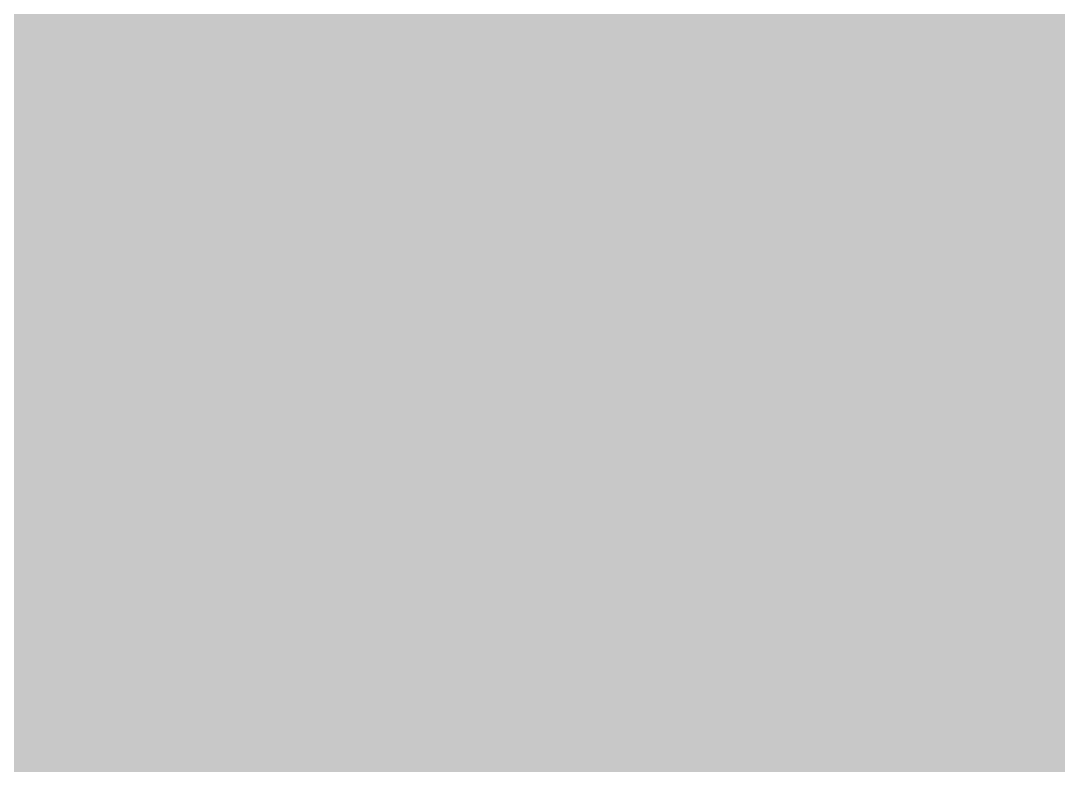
# Model space of a CAD drawing. Extents: x 0 to 756, y -25 to 420.
# Drawn here: x 340.87 to 349.5, y 306.09 to 312.28 of the extents above; entities that cross this region are included whole.
import ezdxf

# ---------------------------------------------------------------- set-up
doc = ezdxf.new("R2010")
doc.units = 0
doc.layers.get('0').update_dxf_attribs({"lineweight": 25})
doc.layers.add('0-Shading', color=7, linetype='Continuous', lineweight=25)

# ---------------------------------------------------------------- blocks, each defined once
blk = doc.blocks.new('Shading-A0T78ONBOY', base_point=(329.6628, 313.8124))
at = {"layer": '0-Shading', "color": 7, "true_color": 0xffffff}
for points in [[(348.0289, 310.8053), (329.6548, 310.8053), (352.7994, 312.9843)], [(329.6548, 310.8053), (352.7994, 312.9843), (329.6606, 312.9843)], [(337.5837, 306.067), (352.7394, 306.067), (329.6659, 312.9883)], [(352.7394, 306.067), (329.6659, 312.9883), (352.7394, 312.9883)], [(346.6736, 310.1862), (352.7994, 310.1862), (352.7994, 312.9843)], [(328.7189, 312.2811), (350.2913, 312.2811), (328.7197, 312.5648)], [(350.2913, 312.2811), (328.7197, 312.5648), (350.7696, 312.5648)], [(328.715, 310.787), (347.7719, 310.787), (328.7189, 312.2811)], [(347.7719, 310.787), (328.7189, 312.2811), (350.2913, 312.2811)], [(330.9775, 310.7542), (352.7994, 310.7542), (328.7242, 312.2851)], [(352.7994, 310.7542), (328.7242, 312.2851), (352.7994, 312.2851)], [(347.7719, 310.787), (348.1735, 310.787), (350.2913, 312.2811)], [(348.1735, 310.787), (352.7394, 310.787), (350.2913, 312.2811)], [(328.7105, 309.1008), (344.9286, 309.1008), (328.715, 310.787)], [(344.9286, 309.1008), (328.715, 310.787), (347.7719, 310.787)], [(346.6736, 310.1862), (348.0289, 310.8053), (329.6548, 310.8053)], [(330.6983, 310.1862), (346.6736, 310.1862), (329.6548, 310.8053)], [(333.4424, 309.0794), (352.7994, 309.0794), (330.9775, 310.7542)], [(352.7994, 309.0794), (330.9775, 310.7542), (352.7994, 310.7542)], [(344.9286, 309.1008), (345.7836, 309.1008), (347.7719, 310.787)], [(345.7836, 309.1008), (347.7719, 310.787), (348.1735, 310.787)], [(345.7836, 309.1008), (352.7394, 309.1008), (348.1735, 310.787)], [(352.7394, 309.1008), (348.1735, 310.787), (352.7394, 310.787)], [(333.7408, 308.381), (342.7216, 308.381), (330.6983, 310.1862)], [(342.7216, 308.381), (330.6983, 310.1862), (346.6736, 310.1862)], [(342.7216, 308.381), (352.7994, 308.381), (346.6736, 310.1862)], [(352.7994, 308.381), (346.6736, 310.1862), (352.7994, 310.1862)], [(328.7069, 307.7368), (342.6284, 307.7368), (328.7105, 309.1008)], [(342.6284, 307.7368), (328.7105, 309.1008), (344.9286, 309.1008)], [(335.4366, 307.7246), (352.7994, 307.7246), (333.4424, 309.0794)], [(352.7994, 307.7246), (333.4424, 309.0794), (352.7994, 309.0794)], [(342.6284, 307.7368), (343.8502, 307.7368), (344.9286, 309.1008)], [(343.8502, 307.7368), (344.9286, 309.1008), (345.7836, 309.1008)], [(343.8502, 307.7368), (352.7394, 307.7368), (345.7836, 309.1008)], [(352.7394, 307.7368), (345.7836, 309.1008), (352.7394, 309.1008)], [(335.1279, 307.558), (340.9199, 307.558), (333.7408, 308.381)], [(340.9199, 307.558), (333.7408, 308.381), (342.7216, 308.381)], [(340.9199, 307.558), (352.7994, 307.558), (342.7216, 308.381)], [(352.7994, 307.558), (342.7216, 308.381), (352.7994, 308.381)], [(328.7065, 307.5578), (342.3268, 307.5578), (328.7069, 307.7368)], [(342.3268, 307.5578), (328.7069, 307.7368), (342.6284, 307.7368)], [(335.7273, 307.5271), (352.7994, 307.5271), (335.4366, 307.7246)], [(352.7994, 307.5271), (335.4366, 307.7246), (352.7994, 307.7246)], [(342.3268, 307.5578), (343.5966, 307.5578), (342.6284, 307.7368)], [(343.5966, 307.5578), (342.6284, 307.7368), (343.8502, 307.7368)], [(343.5966, 307.5578), (352.7394, 307.5578), (343.8502, 307.7368)], [(352.7394, 307.5578), (343.8502, 307.7368), (352.7394, 307.7368)], [(340.5869, 306.526), (328.7065, 307.5578), (342.3268, 307.5578)], [(339.8265, 307.0585), (335.1279, 307.558), (340.9199, 307.558)], [(339.8265, 307.0585), (352.7994, 307.0585), (340.9199, 307.558)], [(340.5869, 306.526), (342.1341, 306.526), (342.3268, 307.5578)], [(352.7994, 307.0585), (340.9199, 307.558), (352.7994, 307.558)], [(342.1341, 306.526), (342.3268, 307.5578), (343.5966, 307.5578)], [(342.1341, 306.526), (352.7394, 306.526), (343.5966, 307.5578)], [(352.7394, 306.526), (343.5966, 307.5578), (352.7394, 307.5578)], [(337.2066, 306.5221), (352.7994, 306.5221), (335.7273, 307.5271)], [(352.7994, 306.5221), (335.7273, 307.5271), (352.7994, 307.5271)], [(339.0448, 306.7015), (352.7994, 306.7015), (339.8265, 307.0585)], [(352.7994, 306.7015), (339.8265, 307.0585), (352.7994, 307.0585)], [(337.6473, 306.0631), (352.7994, 306.0631), (339.0448, 306.7015)], [(352.7994, 306.0631), (339.0448, 306.7015), (352.7994, 306.7015)], [(337.4368, 306.3656), (352.7994, 306.3656), (337.2066, 306.5221)], [(352.7994, 306.3656), (337.2066, 306.5221), (352.7994, 306.5221)], [(340.3369, 306.3778), (341.924, 306.3778), (340.5869, 306.526)], [(341.924, 306.3778), (340.5869, 306.526), (342.1341, 306.526)], [(341.924, 306.3778), (352.7394, 306.3778), (342.1341, 306.526)], [(352.7394, 306.3778), (342.1341, 306.526), (352.7394, 306.526)], [(337.8099, 306.1122), (352.7994, 306.1122), (337.4368, 306.3656)], [(352.7994, 306.1122), (337.4368, 306.3656), (352.7994, 306.3656)], [(339.8979, 306.1174), (341.555, 306.1174), (340.3369, 306.3778)], [(341.555, 306.1174), (340.3369, 306.3778), (341.924, 306.3778)], [(341.555, 306.1174), (352.7394, 306.1174), (341.924, 306.3778)], [(352.7394, 306.1174), (341.924, 306.3778), (352.7394, 306.3778)], [(338.9114, 305.3638), (352.7994, 305.3638), (337.8099, 306.1122)], [(352.7994, 305.3638), (337.8099, 306.1122), (352.7994, 306.1122)], [(340.4812, 305.3599), (339.8979, 306.1174), (341.555, 306.1174)], [(340.4812, 305.3599), (352.7394, 305.3599), (341.555, 306.1174)], [(352.7394, 305.3599), (341.555, 306.1174), (352.7394, 306.1174)]]:
    blk.add_solid(points, dxfattribs=at)

msp = doc.modelspace()

# ---------------------------------------------------------------- block references
msp.add_blockref('Shading-A0T78ONBOY', (329.6628, 313.8124))

doc.saveas('drawing.dxf')
